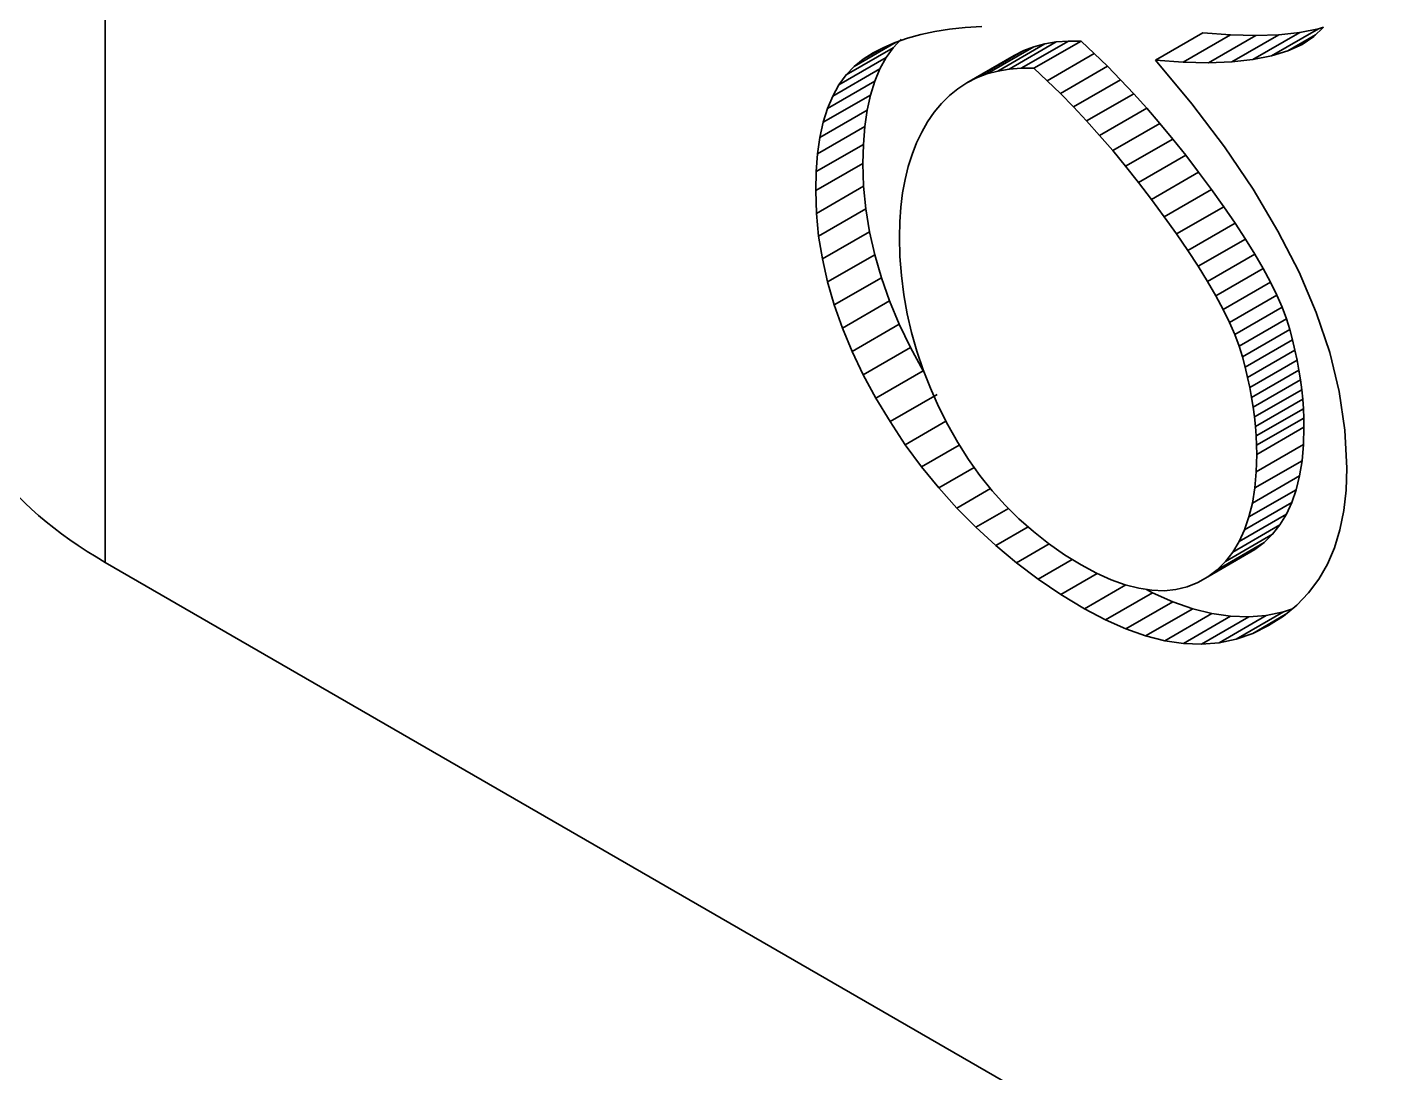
# Model space of a CAD drawing. Header units: millimetres. Extents: x -148 to 148, y -105 to 105.
# Drawn here: x 27.179 to 29.214, y -5.065 to -3.497 of the extents above; entities that cross this region are included whole.
import ezdxf

# ---------------------------------------------------------------- set-up
doc = ezdxf.new("R2010")
doc.units = ezdxf.units.MM
doc.layers.add('粗实线层', color=7, linetype='Continuous', lineweight=35)

msp = doc.modelspace()

# ---------------------------------------------------------------- linework, layer by layer
at = {"layer": '粗实线层', "color": 7, "lineweight": 35, "ltscale": 0.157175}
msp.add_line((27.2957, -4.2996), (27.2957, 1.9874), dxfattribs=at)
at = {"layer": '粗实线层', "color": 7, "lineweight": 35, "ltscale": 0.000562448}
msp.add_line((28.5395, -3.5038), (28.5617, -3.5004), dxfattribs=at)
at = {"layer": '粗实线层', "color": 7, "lineweight": 35, "ltscale": 0.000589946}
msp.add_line((28.5617, -3.5004), (28.5852, -3.4979), dxfattribs=at)
at = {"layer": '粗实线层', "color": 7, "lineweight": 35, "ltscale": 0.000618684}
msp.add_line((28.5852, -3.4979), (28.6099, -3.4964), dxfattribs=at)
at = {"layer": '粗实线层', "color": 7, "lineweight": 35, "ltscale": 0.002041}
for p, q in [((29.0441, -3.5404), (29.1148, -3.4996)), ((28.6509, -3.5602), (28.7216, -3.5194)), ((28.669, -3.5588), (28.7397, -3.518)), ((28.688, -3.5589), (28.7587, -3.5181)), ((28.8705, -3.5466), (28.9412, -3.5057)), ((28.912, -3.5496), (28.9827, -3.5088)), ((28.95, -3.5505), (29.0208, -3.5097)), ((28.9848, -3.5493), (29.0555, -3.5085)), ((29.0161, -3.5459), (29.0868, -3.5051)), ((28.4064, -3.5689), (28.4771, -3.528)), ((28.5876, -3.5806), (28.6583, -3.5397)), ((28.6021, -3.5733), (28.6728, -3.5324)), ((28.6174, -3.5674), (28.6881, -3.5266)), ((28.6337, -3.5631), (28.7044, -3.5223)), ((28.7079, -3.5774), (28.7786, -3.5365)), ((28.3865, -3.6004), (28.4572, -3.5596)), ((28.3957, -3.5836), (28.4664, -3.5428)), ((28.7277, -3.5967), (28.7984, -3.5559)), ((28.3786, -3.6191), (28.4494, -3.5783)), ((28.7474, -3.6168), (28.8181, -3.576)), ((28.3723, -3.6398), (28.443, -3.599)), ((28.767, -3.6378), (28.8378, -3.597)), ((28.3673, -3.6625), (28.438, -3.6216)), ((28.7866, -3.6596), (28.8573, -3.6188)), ((28.8062, -3.6823), (28.8769, -3.6415)), ((28.3637, -3.6871), (28.4344, -3.6463)), ((28.8256, -3.7058), (28.8963, -3.665)), ((28.3609, -3.7423), (28.4316, -3.7015)), ((28.845, -3.7301), (28.9157, -3.6893)), ((28.8643, -3.7553), (28.935, -3.7145)), ((28.8835, -3.7813), (28.9542, -3.7405)), ((28.3653, -3.8104), (28.436, -3.7696)), ((28.902, -3.8071), (28.9727, -3.7663)), ((28.3709, -3.8447), (28.4416, -3.8039)), ((28.9189, -3.8319), (28.9897, -3.7911)), ((28.9344, -3.8556), (29.0051, -3.8148)), ((28.3787, -3.8791), (28.4494, -3.8383)), ((28.9484, -3.8783), (29.0191, -3.8375)), ((28.9609, -3.8998), (29.0316, -3.859)), ((28.3887, -3.9137), (28.4594, -3.8729)), ((28.9719, -3.9203), (29.0426, -3.8795)), ((28.401, -3.9484), (28.4717, -3.9076)), ((28.9813, -3.9397), (29.0521, -3.8989)), ((28.9894, -3.958), (29.0601, -3.9171)), ((28.9959, -3.9752), (29.0666, -3.9344)), ((29.0009, -3.9913), (29.0716, -3.9505)), ((29.0049, -4.0069), (29.0756, -3.966)), ((28.4322, -4.0182), (28.5029, -3.9773)), ((29.0085, -4.0222), (29.0793, -3.9813)), ((29.0117, -4.0373), (29.0825, -3.9965)), ((28.4511, -4.0533), (28.5218, -4.0124)), ((29.0145, -4.0522), (29.0852, -4.0114)), ((29.0169, -4.067), (29.0876, -4.0261)), ((28.4723, -4.0885), (28.543, -4.0477)), ((29.0188, -4.0815), (29.0895, -4.0407)), ((29.0203, -4.0959), (29.091, -4.055)), ((29.0213, -4.11), (29.0921, -4.0692)), ((29.022, -4.124), (29.0927, -4.0832)), ((29.0222, -4.1378), (29.0929, -4.097)), ((29.0215, -4.1637), (29.0922, -4.1229)), ((29.0193, -4.188), (29.09, -4.1472)), ((29.0156, -4.2106), (29.0863, -4.1698)), ((29.0104, -4.2315), (29.0811, -4.1907)), ((29.0038, -4.2507), (29.0745, -4.2099)), ((28.9957, -4.2682), (29.0665, -4.2273)), ((28.9862, -4.284), (29.0569, -4.2431)), ((28.9627, -4.3105), (29.0334, -4.2696)), ((28.9752, -4.2981), (29.0459, -4.2572)), ((28.9487, -4.3212), (29.0194, -4.2803)), ((28.7952, -4.3858), (28.8659, -4.345)), ((28.8257, -4.3994), (28.8964, -4.3586)), ((28.8554, -4.4098), (28.9261, -4.369)), ((28.8842, -4.4171), (28.9549, -4.3763)), ((28.9914, -4.4146), (29.0621, -4.3738)), ((28.9123, -4.4212), (28.983, -4.3804)), ((28.9395, -4.4222), (29.0102, -4.3814)), ((28.9658, -4.42), (29.0365, -4.3792))]:
    msp.add_line(p, q, dxfattribs=at)
at = {"layer": '粗实线层', "color": 7, "lineweight": 35, "ltscale": 0.000713341}
msp.add_line((29.1148, -3.4996), (29.0868, -3.5051), dxfattribs=at)
at = {"layer": '粗实线层', "color": 7, "lineweight": 35, "ltscale": 0.000505027}
msp.add_line((29.1224, -3.4971), (29.1079, -3.5111), dxfattribs=at)
at = {"layer": '粗实线层', "color": 7, "lineweight": 35, "ltscale": 0.000192202}
msp.add_line((29.1222, -3.4973), (29.1148, -3.4996), dxfattribs=at)
at = {"layer": '粗实线层', "color": 7, "lineweight": 35, "ltscale": 0.001823}
msp.add_line((28.4185, -3.556), (28.4816, -3.5196), dxfattribs=at)
at = {"layer": '粗实线层', "color": 7, "lineweight": 35, "ltscale": 0.000470691}
msp.add_line((28.4629, -3.5275), (28.4802, -3.5201), dxfattribs=at)
at = {"layer": '粗实线层', "color": 7, "lineweight": 35, "ltscale": 0.00044039}
msp.add_line((28.4771, -3.528), (28.4892, -3.5152), dxfattribs=at)
at = {"layer": '粗实线层', "color": 7, "lineweight": 35, "ltscale": 0.000490036}
msp.add_line((28.4802, -3.5201), (28.4987, -3.5137), dxfattribs=at)
at = {"layer": '粗实线层', "color": 7, "lineweight": 35, "ltscale": 0.000512597}
msp.add_line((28.4987, -3.5137), (28.5185, -3.5083), dxfattribs=at)
at = {"layer": '粗实线层', "color": 7, "lineweight": 35, "ltscale": 0.000536512}
msp.add_line((28.5185, -3.5083), (28.5395, -3.5038), dxfattribs=at)
at = {"layer": '粗实线层', "color": 7, "lineweight": 35, "ltscale": 0.000435481}
for p, q in [((28.7216, -3.5194), (28.7044, -3.5223)), ((28.6509, -3.5602), (28.6337, -3.5631))]:
    msp.add_line(p, q, dxfattribs=at)
at = {"layer": '粗实线层', "color": 7, "lineweight": 35, "ltscale": 0.000453782}
msp.add_line((28.7397, -3.518), (28.7216, -3.5194), dxfattribs=at)
at = {"layer": '粗实线层', "color": 7, "lineweight": 35, "ltscale": 0.000474552}
for p, q in [((28.7587, -3.5181), (28.7397, -3.518)), ((28.688, -3.5589), (28.669, -3.5588))]:
    msp.add_line(p, q, dxfattribs=at)
at = {"layer": '粗实线层', "color": 7, "lineweight": 35, "ltscale": 0.00067884}
msp.add_line((28.7786, -3.5365), (28.7587, -3.5181), dxfattribs=at)
at = {"layer": '粗实线层', "color": 7, "lineweight": 35, "ltscale": 0.001039}
for p, q in [((28.9827, -3.5088), (28.9412, -3.5057)), ((28.912, -3.5496), (28.8705, -3.5466))]:
    msp.add_line(p, q, dxfattribs=at)
at = {"layer": '粗实线层', "color": 7, "lineweight": 35, "ltscale": 0.000952423}
msp.add_line((29.0208, -3.5097), (28.9827, -3.5088), dxfattribs=at)
at = {"layer": '粗实线层', "color": 7, "lineweight": 35, "ltscale": 0.000868775}
for p, q in [((29.0555, -3.5085), (29.0208, -3.5097)), ((28.9848, -3.5493), (28.95, -3.5505))]:
    msp.add_line(p, q, dxfattribs=at)
at = {"layer": '粗实线层', "color": 7, "lineweight": 35, "ltscale": 0.00078844}
msp.add_line((29.0868, -3.5051), (29.0555, -3.5085), dxfattribs=at)
at = {"layer": '粗实线层', "color": 7, "lineweight": 35, "ltscale": 0.0012}
msp.add_line((29.0687, -3.5328), (29.1103, -3.5088), dxfattribs=at)
at = {"layer": '粗实线层', "color": 7, "lineweight": 35, "ltscale": 0.000537573}
msp.add_line((29.1079, -3.5111), (29.09, -3.523), dxfattribs=at)
at = {"layer": '粗实线层', "color": 7, "lineweight": 35, "ltscale": 0.000836925}
msp.add_line((28.432, -3.5452), (28.461, -3.5285), dxfattribs=at)
at = {"layer": '粗实线层', "color": 7, "lineweight": 35, "ltscale": 0.00043869}
msp.add_line((28.432, -3.5452), (28.4468, -3.5358), dxfattribs=at)
at = {"layer": '粗实线层', "color": 7, "lineweight": 35, "ltscale": 0.000452666}
msp.add_line((28.4468, -3.5358), (28.4629, -3.5275), dxfattribs=at)
at = {"layer": '粗实线层', "color": 7, "lineweight": 35, "ltscale": 0.000455782}
for p, q in [((28.4664, -3.5428), (28.4771, -3.528)), ((28.3957, -3.5836), (28.4064, -3.5689))]:
    msp.add_line(p, q, dxfattribs=at)
at = {"layer": '粗实线层', "color": 7, "lineweight": 35, "ltscale": 0.000405515}
for p, q in [((28.6728, -3.5324), (28.6583, -3.5397)), ((28.6021, -3.5733), (28.5876, -3.5806))]:
    msp.add_line(p, q, dxfattribs=at)
at = {"layer": '粗实线层', "color": 7, "lineweight": 35, "ltscale": 0.000411207}
for p, q in [((28.6881, -3.5266), (28.6728, -3.5324)), ((28.6174, -3.5674), (28.6021, -3.5733))]:
    msp.add_line(p, q, dxfattribs=at)
at = {"layer": '粗实线层', "color": 7, "lineweight": 35, "ltscale": 0.000421298}
msp.add_line((28.7044, -3.5223), (28.6881, -3.5266), dxfattribs=at)
at = {"layer": '粗实线层', "color": 7, "lineweight": 35, "ltscale": 0.000691667}
for p, q in [((28.7984, -3.5559), (28.7786, -3.5365)), ((28.7277, -3.5967), (28.7079, -3.5774))]:
    msp.add_line(p, q, dxfattribs=at)
at = {"layer": '粗实线层', "color": 7, "lineweight": 35, "ltscale": 0.000713414}
msp.add_line((29.0441, -3.5404), (29.0161, -3.5459), dxfattribs=at)
at = {"layer": '粗实线层', "color": 7, "lineweight": 35, "ltscale": 0.000644195}
msp.add_line((29.0687, -3.5328), (29.0441, -3.5404), dxfattribs=at)
at = {"layer": '粗实线层', "color": 7, "lineweight": 35, "ltscale": 0.000585135}
msp.add_line((29.09, -3.523), (29.0687, -3.5328), dxfattribs=at)
at = {"layer": '粗实线层', "color": 7, "lineweight": 35, "ltscale": 0.000440668}
msp.add_line((28.4064, -3.5689), (28.4185, -3.556), dxfattribs=at)
at = {"layer": '粗实线层', "color": 7, "lineweight": 35, "ltscale": 0.000432817}
msp.add_line((28.4185, -3.556), (28.432, -3.5452), dxfattribs=at)
at = {"layer": '粗实线层', "color": 7, "lineweight": 35, "ltscale": 0.000507179}
msp.add_line((28.4494, -3.5783), (28.4572, -3.5596), dxfattribs=at)
at = {"layer": '粗实线层', "color": 7, "lineweight": 35, "ltscale": 0.000478412}
msp.add_line((28.4572, -3.5596), (28.4664, -3.5428), dxfattribs=at)
at = {"layer": '粗实线层', "color": 7, "lineweight": 35, "ltscale": 0.000453753}
msp.add_line((28.669, -3.5588), (28.6509, -3.5602), dxfattribs=at)
at = {"layer": '粗实线层', "color": 7, "lineweight": 35, "ltscale": 0.00067858}
msp.add_line((28.7079, -3.5774), (28.688, -3.5589), dxfattribs=at)
at = {"layer": '粗实线层', "color": 7, "lineweight": 35, "ltscale": 0.000704868}
msp.add_line((28.8181, -3.576), (28.7984, -3.5559), dxfattribs=at)
at = {"layer": '粗实线层', "color": 7, "lineweight": 35, "ltscale": 0.00213}
msp.add_line((28.8705, -3.5466), (28.925, -3.6121), dxfattribs=at)
at = {"layer": '粗实线层', "color": 7, "lineweight": 35, "ltscale": 0.000952414}
msp.add_line((28.95, -3.5505), (28.912, -3.5496), dxfattribs=at)
at = {"layer": '粗实线层', "color": 7, "lineweight": 35, "ltscale": 0.0007884}
msp.add_line((29.0161, -3.5459), (28.9848, -3.5493), dxfattribs=at)
at = {"layer": '粗实线层', "color": 7, "lineweight": 35, "ltscale": 0.000541404}
for p, q in [((28.443, -3.599), (28.4494, -3.5783)), ((28.3723, -3.6398), (28.3786, -3.6191))]:
    msp.add_line(p, q, dxfattribs=at)
at = {"layer": '粗实线层', "color": 7, "lineweight": 35, "ltscale": 0.000404408}
msp.add_line((28.5876, -3.5806), (28.574, -3.5894), dxfattribs=at)
at = {"layer": '粗实线层', "color": 7, "lineweight": 35, "ltscale": 0.000421396}
msp.add_line((28.6337, -3.5631), (28.6174, -3.5674), dxfattribs=at)
at = {"layer": '粗实线层', "color": 7, "lineweight": 35, "ltscale": 0.00071924}
msp.add_line((28.8378, -3.597), (28.8181, -3.576), dxfattribs=at)
at = {"layer": '粗实线层', "color": 7, "lineweight": 35, "ltscale": 0.000507531}
msp.add_line((28.3786, -3.6191), (28.3865, -3.6004), dxfattribs=at)
at = {"layer": '粗实线层', "color": 7, "lineweight": 35, "ltscale": 0.000478078}
msp.add_line((28.3865, -3.6004), (28.3957, -3.5836), dxfattribs=at)
at = {"layer": '粗实线层', "color": 7, "lineweight": 35, "ltscale": 0.000580054}
for p, q in [((28.438, -3.6216), (28.443, -3.599)), ((28.3673, -3.6625), (28.3723, -3.6398))]:
    msp.add_line(p, q, dxfattribs=at)
at = {"layer": '粗实线层', "color": 7, "lineweight": 35, "ltscale": 0.000415939}
msp.add_line((28.5613, -3.5996), (28.5495, -3.6114), dxfattribs=at)
at = {"layer": '粗实线层', "color": 7, "lineweight": 35, "ltscale": 0.000407681}
msp.add_line((28.574, -3.5894), (28.5613, -3.5996), dxfattribs=at)
at = {"layer": '粗实线层', "color": 7, "lineweight": 35, "ltscale": 0.00070514}
msp.add_line((28.7474, -3.6168), (28.7277, -3.5967), dxfattribs=at)
at = {"layer": '粗实线层', "color": 7, "lineweight": 35, "ltscale": 0.000732878}
msp.add_line((28.8573, -3.6188), (28.8378, -3.597), dxfattribs=at)
at = {"layer": '粗实线层', "color": 7, "lineweight": 35, "ltscale": 0.000622452}
msp.add_line((28.4344, -3.6463), (28.438, -3.6216), dxfattribs=at)
at = {"layer": '粗实线层', "color": 7, "lineweight": 35, "ltscale": 0.000427914}
msp.add_line((28.5495, -3.6114), (28.5387, -3.6246), dxfattribs=at)
at = {"layer": '粗实线层', "color": 7, "lineweight": 35, "ltscale": 0.0007187}
msp.add_line((28.767, -3.6378), (28.7474, -3.6168), dxfattribs=at)
at = {"layer": '粗实线层', "color": 7, "lineweight": 35, "ltscale": 0.000747878}
msp.add_line((28.8769, -3.6415), (28.8573, -3.6188), dxfattribs=at)
at = {"layer": '粗实线层', "color": 7, "lineweight": 35, "ltscale": 0.002022}
msp.add_line((28.925, -3.6121), (28.9737, -3.6766), dxfattribs=at)
at = {"layer": '粗实线层', "color": 7, "lineweight": 35, "ltscale": 0.000444153}
msp.add_line((28.5287, -3.639), (28.5199, -3.6544), dxfattribs=at)
at = {"layer": '粗实线层', "color": 7, "lineweight": 35, "ltscale": 0.000437846}
msp.add_line((28.5387, -3.6246), (28.5287, -3.639), dxfattribs=at)
at = {"layer": '粗实线层', "color": 7, "lineweight": 35, "ltscale": 0.000733132}
msp.add_line((28.7866, -3.6596), (28.767, -3.6378), dxfattribs=at)
at = {"layer": '粗实线层', "color": 7, "lineweight": 35, "ltscale": 0.000762138}
msp.add_line((28.8963, -3.665), (28.8769, -3.6415), dxfattribs=at)
at = {"layer": '粗实线层', "color": 7, "lineweight": 35, "ltscale": 0.000622075}
msp.add_line((28.3637, -3.6871), (28.3673, -3.6625), dxfattribs=at)
at = {"layer": '粗实线层', "color": 7, "lineweight": 35, "ltscale": 0.000667013}
msp.add_line((28.4323, -3.6729), (28.4344, -3.6463), dxfattribs=at)
at = {"layer": '粗实线层', "color": 7, "lineweight": 35, "ltscale": 0.000453183}
msp.add_line((28.5199, -3.6544), (28.5121, -3.6708), dxfattribs=at)
at = {"layer": '粗实线层', "color": 7, "lineweight": 35, "ltscale": 0.000747629}
msp.add_line((28.8062, -3.6823), (28.7866, -3.6596), dxfattribs=at)
at = {"layer": '粗实线层', "color": 7, "lineweight": 35, "ltscale": 0.002042}
for p, q in [((28.3616, -3.7137), (28.4323, -3.6729)), ((28.362, -3.7763), (28.4327, -3.7354)), ((28.4155, -3.9832), (28.4862, -3.9424))]:
    msp.add_line(p, q, dxfattribs=at)
at = {"layer": '粗实线层', "color": 7, "lineweight": 35, "ltscale": 0.000714718}
msp.add_line((28.4316, -3.7015), (28.4323, -3.6729), dxfattribs=at)
at = {"layer": '粗实线层', "color": 7, "lineweight": 35, "ltscale": 0.000465057}
msp.add_line((28.5121, -3.6708), (28.5053, -3.6881), dxfattribs=at)
at = {"layer": '粗实线层', "color": 7, "lineweight": 35, "ltscale": 0.000762675}
msp.add_line((28.8256, -3.7058), (28.8062, -3.6823), dxfattribs=at)
at = {"layer": '粗实线层', "color": 7, "lineweight": 35, "ltscale": 0.000777463}
for p, q in [((28.9157, -3.6893), (28.8963, -3.665)), ((28.845, -3.7301), (28.8256, -3.7058))]:
    msp.add_line(p, q, dxfattribs=at)
at = {"layer": '粗实线层', "color": 7, "lineweight": 35, "ltscale": 0.001919}
msp.add_line((28.9737, -3.6766), (29.0168, -3.7401), dxfattribs=at)
at = {"layer": '粗实线层', "color": 7, "lineweight": 35, "ltscale": 0.000667423}
msp.add_line((28.3616, -3.7137), (28.3637, -3.6871), dxfattribs=at)
at = {"layer": '粗实线层', "color": 7, "lineweight": 35, "ltscale": 0.000850371}
msp.add_line((28.4327, -3.7354), (28.4316, -3.7015), dxfattribs=at)
at = {"layer": '粗实线层', "color": 7, "lineweight": 35, "ltscale": 0.000478617}
msp.add_line((28.5053, -3.6881), (28.4995, -3.7063), dxfattribs=at)
at = {"layer": '粗实线层', "color": 7, "lineweight": 35, "ltscale": 0.000792817}
for p, q in [((28.935, -3.7145), (28.9157, -3.6893)), ((28.8643, -3.7553), (28.845, -3.7301))]:
    msp.add_line(p, q, dxfattribs=at)
at = {"layer": '粗实线层', "color": 7, "lineweight": 35, "ltscale": 0.000714327}
msp.add_line((28.3609, -3.7423), (28.3616, -3.7137), dxfattribs=at)
at = {"layer": '粗实线层', "color": 7, "lineweight": 35, "ltscale": 0.000494713}
msp.add_line((28.4995, -3.7063), (28.4948, -3.7256), dxfattribs=at)
at = {"layer": '粗实线层', "color": 7, "lineweight": 35, "ltscale": 0.000808656}
for p, q in [((28.9542, -3.7405), (28.935, -3.7145)), ((28.8835, -3.7813), (28.8643, -3.7553))]:
    msp.add_line(p, q, dxfattribs=at)
at = {"layer": '粗实线层', "color": 7, "lineweight": 35, "ltscale": 0.000850739}
msp.add_line((28.362, -3.7763), (28.3609, -3.7423), dxfattribs=at)
at = {"layer": '粗实线层', "color": 7, "lineweight": 35, "ltscale": 0.000857807}
msp.add_line((28.436, -3.7696), (28.4327, -3.7354), dxfattribs=at)
at = {"layer": '粗实线层', "color": 7, "lineweight": 35, "ltscale": 0.000512921}
msp.add_line((28.4948, -3.7256), (28.4912, -3.7458), dxfattribs=at)
at = {"layer": '粗实线层', "color": 7, "lineweight": 35, "ltscale": 0.000794218}
for p, q in [((28.9727, -3.7663), (28.9542, -3.7405)), ((28.902, -3.8071), (28.8835, -3.7813))]:
    msp.add_line(p, q, dxfattribs=at)
at = {"layer": '粗实线层', "color": 7, "lineweight": 35, "ltscale": 0.001822}
msp.add_line((29.0168, -3.7401), (29.054, -3.8028), dxfattribs=at)
at = {"layer": '粗实线层', "color": 7, "lineweight": 35, "ltscale": 0.000532679}
msp.add_line((28.4912, -3.7458), (28.4886, -3.7669), dxfattribs=at)
at = {"layer": '粗实线层', "color": 7, "lineweight": 35, "ltscale": 0.000857844}
msp.add_line((28.3653, -3.8104), (28.362, -3.7763), dxfattribs=at)
at = {"layer": '粗实线层', "color": 7, "lineweight": 35, "ltscale": 0.000868398}
msp.add_line((28.4416, -3.8039), (28.436, -3.7696), dxfattribs=at)
at = {"layer": '粗实线层', "color": 7, "lineweight": 35, "ltscale": 0.000553764}
msp.add_line((28.4886, -3.7669), (28.487, -3.789), dxfattribs=at)
at = {"layer": '粗实线层', "color": 7, "lineweight": 35, "ltscale": 0.000751134}
for p, q in [((28.9897, -3.7911), (28.9727, -3.7663)), ((28.9189, -3.8319), (28.902, -3.8071))]:
    msp.add_line(p, q, dxfattribs=at)
at = {"layer": '粗实线层', "color": 7, "lineweight": 35, "ltscale": 0.000882024}
msp.add_line((28.4494, -3.8383), (28.4416, -3.8039), dxfattribs=at)
at = {"layer": '粗实线层', "color": 7, "lineweight": 35, "ltscale": 0.000576547}
msp.add_line((28.487, -3.789), (28.4865, -3.8121), dxfattribs=at)
at = {"layer": '粗实线层', "color": 7, "lineweight": 35, "ltscale": 0.000707841}
msp.add_line((29.0051, -3.8148), (28.9897, -3.7911), dxfattribs=at)
at = {"layer": '粗实线层', "color": 7, "lineweight": 35, "ltscale": 0.001732}
msp.add_line((29.054, -3.8028), (29.0856, -3.8644), dxfattribs=at)
at = {"layer": '粗实线层', "color": 7, "lineweight": 35, "ltscale": 0.000868021}
msp.add_line((28.3709, -3.8447), (28.3653, -3.8104), dxfattribs=at)
at = {"layer": '粗实线层', "color": 7, "lineweight": 35, "ltscale": 0.000723489}
msp.add_line((28.4865, -3.8121), (28.4872, -3.841), dxfattribs=at)
at = {"layer": '粗实线层', "color": 7, "lineweight": 35, "ltscale": 0.000664734}
msp.add_line((29.0191, -3.8375), (29.0051, -3.8148), dxfattribs=at)
at = {"layer": '粗实线层', "color": 7, "lineweight": 35, "ltscale": 0.000882396}
msp.add_line((28.3787, -3.8791), (28.3709, -3.8447), dxfattribs=at)
at = {"layer": '粗实线层', "color": 7, "lineweight": 35, "ltscale": 0.000899644}
for p, q in [((28.4594, -3.8729), (28.4494, -3.8383)), ((28.3887, -3.9137), (28.3787, -3.8791))]:
    msp.add_line(p, q, dxfattribs=at)
at = {"layer": '粗实线层', "color": 7, "lineweight": 35, "ltscale": 0.000720347}
msp.add_line((28.4872, -3.841), (28.4894, -3.8697), dxfattribs=at)
at = {"layer": '粗实线层', "color": 7, "lineweight": 35, "ltscale": 0.000707313}
msp.add_line((28.9344, -3.8556), (28.9189, -3.8319), dxfattribs=at)
at = {"layer": '粗实线层', "color": 7, "lineweight": 35, "ltscale": 0.000622494}
msp.add_line((29.0316, -3.859), (29.0191, -3.8375), dxfattribs=at)
at = {"layer": '粗实线层', "color": 7, "lineweight": 35, "ltscale": 0.000664934}
msp.add_line((28.9484, -3.8783), (28.9344, -3.8556), dxfattribs=at)
at = {"layer": '粗实线层', "color": 7, "lineweight": 35, "ltscale": 0.000580622}
for p, q in [((29.0426, -3.8795), (29.0316, -3.859)), ((28.9719, -3.9203), (28.9609, -3.8998))]:
    msp.add_line(p, q, dxfattribs=at)
at = {"layer": '粗实线层', "color": 7, "lineweight": 35, "ltscale": 0.001649}
msp.add_line((29.0856, -3.8644), (29.1114, -3.9251), dxfattribs=at)
at = {"layer": '粗实线层', "color": 7, "lineweight": 35, "ltscale": 0.000919958}
msp.add_line((28.4717, -3.9076), (28.4594, -3.8729), dxfattribs=at)
at = {"layer": '粗实线层', "color": 7, "lineweight": 35, "ltscale": 0.00072019}
msp.add_line((28.4894, -3.8697), (28.493, -3.8983), dxfattribs=at)
at = {"layer": '粗实线层', "color": 7, "lineweight": 35, "ltscale": 0.000622824}
msp.add_line((28.9609, -3.8998), (28.9484, -3.8783), dxfattribs=at)
at = {"layer": '粗实线层', "color": 7, "lineweight": 35, "ltscale": 0.000539793}
msp.add_line((29.0521, -3.8989), (29.0426, -3.8795), dxfattribs=at)
at = {"layer": '粗实线层', "color": 7, "lineweight": 35, "ltscale": 0.000942935}
msp.add_line((28.4862, -3.9424), (28.4717, -3.9076), dxfattribs=at)
at = {"layer": '粗实线层', "color": 7, "lineweight": 35, "ltscale": 0.000720748}
msp.add_line((28.493, -3.8983), (28.4981, -3.9267), dxfattribs=at)
at = {"layer": '粗实线层', "color": 7, "lineweight": 35, "ltscale": 0.000499307}
msp.add_line((29.0601, -3.9171), (29.0521, -3.8989), dxfattribs=at)
at = {"layer": '粗实线层', "color": 7, "lineweight": 35, "ltscale": 0.000919598}
msp.add_line((28.401, -3.9484), (28.3887, -3.9137), dxfattribs=at)
at = {"layer": '粗实线层', "color": 7, "lineweight": 35, "ltscale": 0.000723816}
msp.add_line((28.4981, -3.9267), (28.5046, -3.9549), dxfattribs=at)
at = {"layer": '粗实线层', "color": 7, "lineweight": 35, "ltscale": 0.000539451}
msp.add_line((28.9813, -3.9397), (28.9719, -3.9203), dxfattribs=at)
at = {"layer": '粗实线层', "color": 7, "lineweight": 35, "ltscale": 0.000460318}
msp.add_line((29.0666, -3.9344), (29.0601, -3.9171), dxfattribs=at)
at = {"layer": '粗实线层', "color": 7, "lineweight": 35, "ltscale": 0.001575}
msp.add_line((29.1114, -3.9251), (29.1315, -3.9848), dxfattribs=at)
at = {"layer": '粗实线层', "color": 7, "lineweight": 35, "ltscale": 0.00094314}
msp.add_line((28.4155, -3.9832), (28.401, -3.9484), dxfattribs=at)
at = {"layer": '粗实线层', "color": 7, "lineweight": 35, "ltscale": 0.000968985}
msp.add_line((28.5029, -3.9773), (28.4862, -3.9424), dxfattribs=at)
at = {"layer": '粗实线层', "color": 7, "lineweight": 35, "ltscale": 0.000499656}
msp.add_line((28.9894, -3.958), (28.9813, -3.9397), dxfattribs=at)
at = {"layer": '粗实线层', "color": 7, "lineweight": 35, "ltscale": 0.000422658}
msp.add_line((29.0716, -3.9505), (29.0666, -3.9344), dxfattribs=at)
at = {"layer": '粗实线层', "color": 7, "lineweight": 35, "ltscale": 0.00072887}
msp.add_line((28.5046, -3.9549), (28.5125, -3.9829), dxfattribs=at)
at = {"layer": '粗实线层', "color": 7, "lineweight": 35, "ltscale": 0.000459961}
msp.add_line((28.9959, -3.9752), (28.9894, -3.958), dxfattribs=at)
at = {"layer": '粗实线层', "color": 7, "lineweight": 35, "ltscale": 0.00040054}
msp.add_line((29.0756, -3.966), (29.0716, -3.9505), dxfattribs=at)
at = {"layer": '粗实线层', "color": 7, "lineweight": 35, "ltscale": 0.000393609}
msp.add_line((29.0793, -3.9813), (29.0756, -3.966), dxfattribs=at)
at = {"layer": '粗实线层', "color": 7, "lineweight": 35, "ltscale": 0.000968805}
msp.add_line((28.4322, -4.0182), (28.4155, -3.9832), dxfattribs=at)
at = {"layer": '粗实线层', "color": 7, "lineweight": 35, "ltscale": 0.000996949}
msp.add_line((28.5218, -4.0124), (28.5029, -3.9773), dxfattribs=at)
at = {"layer": '粗实线层', "color": 7, "lineweight": 35, "ltscale": 0.000735132}
msp.add_line((28.5125, -3.9829), (28.5219, -4.0108), dxfattribs=at)
at = {"layer": '粗实线层', "color": 7, "lineweight": 35, "ltscale": 0.000422545}
msp.add_line((29.0009, -3.9913), (28.9959, -3.9752), dxfattribs=at)
at = {"layer": '粗实线层', "color": 7, "lineweight": 35, "ltscale": 0.000386431}
msp.add_line((29.0825, -3.9965), (29.0793, -3.9813), dxfattribs=at)
at = {"layer": '粗实线层', "color": 7, "lineweight": 35, "ltscale": 0.001513}
msp.add_line((29.1315, -3.9848), (29.1458, -4.0436), dxfattribs=at)
at = {"layer": '粗实线层', "color": 7, "lineweight": 35, "ltscale": 0.000401005}
msp.add_line((29.0049, -4.0069), (29.0009, -3.9913), dxfattribs=at)
at = {"layer": '粗实线层', "color": 7, "lineweight": 35, "ltscale": 0.000393238}
msp.add_line((29.0085, -4.0222), (29.0049, -4.0069), dxfattribs=at)
at = {"layer": '粗实线层', "color": 7, "lineweight": 35, "ltscale": 0.000379413}
msp.add_line((29.0852, -4.0114), (29.0825, -3.9965), dxfattribs=at)
at = {"layer": '粗实线层', "color": 7, "lineweight": 35, "ltscale": 0.000997285}
msp.add_line((28.4511, -4.0533), (28.4322, -4.0182), dxfattribs=at)
at = {"layer": '粗实线层', "color": 7, "lineweight": 35, "ltscale": 0.000742747}
msp.add_line((28.5219, -4.0108), (28.5328, -4.0385), dxfattribs=at)
at = {"layer": '粗实线层', "color": 7, "lineweight": 35, "ltscale": 0.000386352}
msp.add_line((29.0117, -4.0373), (29.0085, -4.0222), dxfattribs=at)
at = {"layer": '粗实线层', "color": 7, "lineweight": 35, "ltscale": 0.000373153}
for p, q in [((29.0876, -4.0261), (29.0852, -4.0114)), ((29.0169, -4.067), (29.0145, -4.0522))]:
    msp.add_line(p, q, dxfattribs=at)
at = {"layer": '粗实线层', "color": 7, "lineweight": 35, "ltscale": 0.000366704}
for p, q in [((29.0895, -4.0407), (29.0876, -4.0261)), ((29.0188, -4.0815), (29.0169, -4.067))]:
    msp.add_line(p, q, dxfattribs=at)
at = {"layer": '粗实线层', "color": 7, "lineweight": 35, "ltscale": 0.000753037}
msp.add_line((28.5328, -4.0385), (28.5451, -4.066), dxfattribs=at)
at = {"layer": '粗实线层', "color": 7, "lineweight": 35, "ltscale": 0.000379857}
msp.add_line((29.0145, -4.0522), (29.0117, -4.0373), dxfattribs=at)
at = {"layer": '粗实线层', "color": 7, "lineweight": 35, "ltscale": 0.000360904}
for p, q in [((29.091, -4.055), (29.0895, -4.0407)), ((29.0203, -4.0959), (29.0188, -4.0815))]:
    msp.add_line(p, q, dxfattribs=at)
at = {"layer": '粗实线层', "color": 7, "lineweight": 35, "ltscale": 0.001462}
msp.add_line((29.1458, -4.0436), (29.1544, -4.1014), dxfattribs=at)
at = {"layer": '粗实线层', "color": 7, "lineweight": 35, "ltscale": 0.001028}
for p, q in [((28.4723, -4.0885), (28.4511, -4.0533)), ((28.5196, -4.1562), (28.4952, -4.1231))]:
    msp.add_line(p, q, dxfattribs=at)
at = {"layer": '粗实线层', "color": 7, "lineweight": 35, "ltscale": 0.000764624}
msp.add_line((28.5451, -4.066), (28.5588, -4.0933), dxfattribs=at)
at = {"layer": '粗实线层', "color": 7, "lineweight": 35, "ltscale": 0.00035501}
for p, q in [((29.0921, -4.0692), (29.091, -4.055)), ((29.0213, -4.11), (29.0203, -4.0959))]:
    msp.add_line(p, q, dxfattribs=at)
at = {"layer": '粗实线层', "color": 7, "lineweight": 35, "ltscale": 0.000349793}
for p, q in [((29.0927, -4.0832), (29.0921, -4.0692)), ((29.022, -4.124), (29.0213, -4.11))]:
    msp.add_line(p, q, dxfattribs=at)
at = {"layer": '粗实线层', "color": 7, "lineweight": 35, "ltscale": 0.001038}
msp.add_line((28.4952, -4.1231), (28.4723, -4.0885), dxfattribs=at)
at = {"layer": '粗实线层', "color": 7, "lineweight": 35, "ltscale": 0.001757}
msp.add_line((28.4952, -4.1231), (28.5561, -4.088), dxfattribs=at)
at = {"layer": '粗实线层', "color": 7, "lineweight": 35, "ltscale": 0.00034489}
msp.add_line((29.0929, -4.097), (29.0927, -4.0832), dxfattribs=at)
at = {"layer": '粗实线层', "color": 7, "lineweight": 35, "ltscale": 0.000763873}
msp.add_line((28.5588, -4.0933), (28.5738, -4.1199), dxfattribs=at)
at = {"layer": '粗实线层', "color": 7, "lineweight": 35, "ltscale": 0.00064953}
for p, q in [((29.0922, -4.1229), (29.0929, -4.097)), ((29.0215, -4.1637), (29.0222, -4.1378))]:
    msp.add_line(p, q, dxfattribs=at)
at = {"layer": '粗实线层', "color": 7, "lineweight": 35, "ltscale": 0.001423}
msp.add_line((29.1544, -4.1014), (29.1573, -4.1583), dxfattribs=at)
at = {"layer": '粗实线层', "color": 7, "lineweight": 35, "ltscale": 0.001632}
msp.add_line((28.5196, -4.1562), (28.5761, -4.1236), dxfattribs=at)
at = {"layer": '粗实线层', "color": 7, "lineweight": 35, "ltscale": 0.000751359}
msp.add_line((28.5738, -4.1199), (28.5899, -4.1453), dxfattribs=at)
at = {"layer": '粗实线层', "color": 7, "lineweight": 35, "ltscale": 0.000344509}
msp.add_line((29.0222, -4.1378), (29.022, -4.124), dxfattribs=at)
at = {"layer": '粗实线层', "color": 7, "lineweight": 35, "ltscale": 0.000609399}
for p, q in [((29.09, -4.1472), (29.0922, -4.1229)), ((29.0193, -4.188), (29.0215, -4.1637))]:
    msp.add_line(p, q, dxfattribs=at)
at = {"layer": '粗实线层', "color": 7, "lineweight": 35, "ltscale": 0.000741315}
msp.add_line((28.5899, -4.1453), (28.6072, -4.1694), dxfattribs=at)
at = {"layer": '粗实线层', "color": 7, "lineweight": 35, "ltscale": 0.000572011}
for p, q in [((29.0863, -4.1698), (29.09, -4.1472)), ((29.0156, -4.2106), (29.0193, -4.188))]:
    msp.add_line(p, q, dxfattribs=at)
at = {"layer": '粗实线层', "color": 7, "lineweight": 35, "ltscale": 0.00102}
msp.add_line((28.5453, -4.1879), (28.5196, -4.1562), dxfattribs=at)
at = {"layer": '粗实线层', "color": 7, "lineweight": 35, "ltscale": 0.001535}
msp.add_line((28.5453, -4.1879), (28.5985, -4.1572), dxfattribs=at)
at = {"layer": '粗实线层', "color": 7, "lineweight": 35, "ltscale": 0.000733197}
msp.add_line((28.6072, -4.1694), (28.6255, -4.1923), dxfattribs=at)
at = {"layer": '粗实线层', "color": 7, "lineweight": 35, "ltscale": 0.000537452}
msp.add_line((29.0811, -4.1907), (29.0863, -4.1698), dxfattribs=at)
at = {"layer": '粗实线层', "color": 7, "lineweight": 35, "ltscale": 0.000823354}
msp.add_line((29.1573, -4.1583), (29.1561, -4.1912), dxfattribs=at)
at = {"layer": '粗实线层', "color": 7, "lineweight": 35, "ltscale": 0.001015}
msp.add_line((28.5724, -4.2181), (28.5453, -4.1879), dxfattribs=at)
at = {"layer": '粗实线层', "color": 7, "lineweight": 35, "ltscale": 0.001457}
msp.add_line((28.5724, -4.2181), (28.6229, -4.189), dxfattribs=at)
at = {"layer": '粗实线层', "color": 7, "lineweight": 35, "ltscale": 0.000727943}
msp.add_line((28.6255, -4.1923), (28.645, -4.2139), dxfattribs=at)
at = {"layer": '粗实线层', "color": 7, "lineweight": 35, "ltscale": 0.00050752}
msp.add_line((29.0745, -4.2099), (29.0811, -4.1907), dxfattribs=at)
at = {"layer": '粗实线层', "color": 7, "lineweight": 35, "ltscale": 0.000775927}
msp.add_line((29.1561, -4.1912), (29.1526, -4.222), dxfattribs=at)
at = {"layer": '粗实线层', "color": 7, "lineweight": 35, "ltscale": 0.000537822}
msp.add_line((29.0104, -4.2315), (29.0156, -4.2106), dxfattribs=at)
at = {"layer": '粗实线层', "color": 7, "lineweight": 35, "ltscale": 0.000481652}
msp.add_line((29.0665, -4.2273), (29.0745, -4.2099), dxfattribs=at)
at = {"layer": '粗实线层', "color": 7, "lineweight": 35, "ltscale": 0.001012}
for p, q in [((28.6009, -4.2469), (28.5724, -4.2181)), ((28.6307, -4.2743), (28.6009, -4.2469))]:
    msp.add_line(p, q, dxfattribs=at)
at = {"layer": '粗实线层', "color": 7, "lineweight": 35, "ltscale": 0.001413}
msp.add_line((28.6009, -4.2469), (28.6498, -4.2186), dxfattribs=at)
at = {"layer": '粗实线层', "color": 7, "lineweight": 35, "ltscale": 0.00072426}
msp.add_line((28.645, -4.2139), (28.6656, -4.2343), dxfattribs=at)
at = {"layer": '粗实线层', "color": 7, "lineweight": 35, "ltscale": 0.000507284}
msp.add_line((29.0038, -4.2507), (29.0104, -4.2315), dxfattribs=at)
at = {"layer": '粗实线层', "color": 7, "lineweight": 35, "ltscale": 0.000461421}
msp.add_line((29.0569, -4.2431), (29.0665, -4.2273), dxfattribs=at)
at = {"layer": '粗实线层', "color": 7, "lineweight": 35, "ltscale": 0.000734289}
msp.add_line((29.1526, -4.222), (29.1467, -4.2508), dxfattribs=at)
at = {"layer": '粗实线层', "color": 7, "lineweight": 35, "ltscale": 0.001399}
msp.add_line((28.6307, -4.2743), (28.6792, -4.2463), dxfattribs=at)
at = {"layer": '粗实线层', "color": 7, "lineweight": 35, "ltscale": 0.000723245}
msp.add_line((28.6656, -4.2343), (28.6873, -4.2534), dxfattribs=at)
at = {"layer": '粗实线层', "color": 7, "lineweight": 35, "ltscale": 0.000724888}
msp.add_line((28.6873, -4.2534), (28.7101, -4.2713), dxfattribs=at)
at = {"layer": '粗实线层', "color": 7, "lineweight": 35, "ltscale": 0.000481492}
msp.add_line((28.9957, -4.2682), (29.0038, -4.2507), dxfattribs=at)
at = {"layer": '粗实线层', "color": 7, "lineweight": 35, "ltscale": 0.000447323}
msp.add_line((29.0459, -4.2572), (29.0569, -4.2431), dxfattribs=at)
at = {"layer": '粗实线层', "color": 7, "lineweight": 35, "ltscale": 0.000698407}
msp.add_line((29.1467, -4.2508), (29.1385, -4.2775), dxfattribs=at)
at = {"layer": '粗实线层', "color": 7, "lineweight": 35, "ltscale": 0.001014}
msp.add_line((28.6619, -4.3001), (28.6307, -4.2743), dxfattribs=at)
at = {"layer": '粗实线层', "color": 7, "lineweight": 35, "ltscale": 0.001414}
msp.add_line((28.6619, -4.3001), (28.7109, -4.2719), dxfattribs=at)
at = {"layer": '粗实线层', "color": 7, "lineweight": 35, "ltscale": 0.000728688}
msp.add_line((28.7101, -4.2713), (28.734, -4.288), dxfattribs=at)
at = {"layer": '粗实线层', "color": 7, "lineweight": 35, "ltscale": 0.000461747}
msp.add_line((28.9862, -4.284), (28.9957, -4.2682), dxfattribs=at)
at = {"layer": '粗实线层', "color": 7, "lineweight": 35, "ltscale": 0.000439937}
msp.add_line((29.0194, -4.2803), (29.0334, -4.2696), dxfattribs=at)
at = {"layer": '粗实线层', "color": 7, "lineweight": 35, "ltscale": 0.00043995}
msp.add_line((29.0334, -4.2696), (29.0459, -4.2572), dxfattribs=at)
at = {"layer": '粗实线层', "color": 7, "lineweight": 35, "ltscale": 0.001474}
msp.add_line((28.6945, -4.3245), (28.7456, -4.2951), dxfattribs=at)
at = {"layer": '粗实线层', "color": 7, "lineweight": 35, "ltscale": 0.000734858}
msp.add_line((28.734, -4.288), (28.7591, -4.3034), dxfattribs=at)
at = {"layer": '粗实线层', "color": 7, "lineweight": 35, "ltscale": 0.000447022}
msp.add_line((28.9752, -4.2981), (28.9862, -4.284), dxfattribs=at)
at = {"layer": '粗实线层', "color": 7, "lineweight": 35, "ltscale": 0.000670247}
msp.add_line((29.1385, -4.2775), (29.128, -4.3022), dxfattribs=at)
at = {"layer": '粗实线层', "color": 7, "lineweight": 35, "ltscale": 0.314351}
msp.add_line((38.1852, -10.5866), (27.2957, -4.2996), dxfattribs=at)
at = {"layer": '粗实线层', "color": 7, "lineweight": 35, "ltscale": 0.001018}
msp.add_line((28.6945, -4.3245), (28.6619, -4.3001), dxfattribs=at)
at = {"layer": '粗实线层', "color": 7, "lineweight": 35, "ltscale": 0.000647357}
msp.add_line((28.7591, -4.3034), (28.7819, -4.3156), dxfattribs=at)
at = {"layer": '粗实线层', "color": 7, "lineweight": 35, "ltscale": 0.000439705}
msp.add_line((28.9487, -4.3212), (28.9627, -4.3105), dxfattribs=at)
at = {"layer": '粗实线层', "color": 7, "lineweight": 35, "ltscale": 0.000440218}
msp.add_line((28.9627, -4.3105), (28.9752, -4.2981), dxfattribs=at)
at = {"layer": '粗实线层', "color": 7, "lineweight": 35, "ltscale": 0.000649973}
msp.add_line((29.128, -4.3022), (29.1151, -4.3247), dxfattribs=at)
at = {"layer": '粗实线层', "color": 7, "lineweight": 35, "ltscale": 0.001025}
msp.add_line((28.7285, -4.3475), (28.6945, -4.3245), dxfattribs=at)
at = {"layer": '粗实线层', "color": 7, "lineweight": 35, "ltscale": 0.001572}
msp.add_line((28.7285, -4.3475), (28.7829, -4.3161), dxfattribs=at)
at = {"layer": '粗实线层', "color": 7, "lineweight": 35, "ltscale": 0.001786}
msp.add_line((28.7638, -4.3691), (28.8257, -4.3333), dxfattribs=at)
at = {"layer": '粗实线层', "color": 7, "lineweight": 35, "ltscale": 0.000601991}
msp.add_line((28.7819, -4.3156), (28.8038, -4.3255), dxfattribs=at)
at = {"layer": '粗实线层', "color": 7, "lineweight": 35, "ltscale": 0.000560734}
msp.add_line((28.8038, -4.3255), (28.8249, -4.3331), dxfattribs=at)
at = {"layer": '粗实线层', "color": 7, "lineweight": 35, "ltscale": 0.000523039}
msp.add_line((28.8249, -4.3331), (28.8452, -4.3384), dxfattribs=at)
at = {"layer": '粗实线层', "color": 7, "lineweight": 35, "ltscale": 0.000429911}
msp.add_line((28.9176, -4.3362), (28.9336, -4.3299), dxfattribs=at)
at = {"layer": '粗实线层', "color": 7, "lineweight": 35, "ltscale": 0.000436109}
msp.add_line((28.9336, -4.3299), (28.9487, -4.3212), dxfattribs=at)
at = {"layer": '粗实线层', "color": 7, "lineweight": 35, "ltscale": 0.000639043}
msp.add_line((29.1151, -4.3247), (29.0998, -4.3452), dxfattribs=at)
at = {"layer": '粗实线层', "color": 7, "lineweight": 35, "ltscale": 0.001035}
msp.add_line((28.7638, -4.3691), (28.7285, -4.3475), dxfattribs=at)
at = {"layer": '粗实线层', "color": 7, "lineweight": 35, "ltscale": 0.000490029}
msp.add_line((28.8452, -4.3384), (28.8646, -4.3413), dxfattribs=at)
at = {"layer": '粗实线层', "color": 7, "lineweight": 35, "ltscale": 0.000255136}
msp.add_line((28.8659, -4.345), (28.8569, -4.3402), dxfattribs=at)
at = {"layer": '粗实线层', "color": 7, "lineweight": 35, "ltscale": 0.000463737}
msp.add_line((28.8646, -4.3413), (28.8831, -4.342), dxfattribs=at)
at = {"layer": '粗实线层', "color": 7, "lineweight": 35, "ltscale": 0.000835225}
msp.add_line((28.8964, -4.3586), (28.8659, -4.345), dxfattribs=at)
at = {"layer": '粗实线层', "color": 7, "lineweight": 35, "ltscale": 0.000444183}
msp.add_line((28.8831, -4.342), (28.9008, -4.3402), dxfattribs=at)
at = {"layer": '粗实线层', "color": 7, "lineweight": 35, "ltscale": 0.000432645}
msp.add_line((28.9008, -4.3402), (28.9176, -4.3362), dxfattribs=at)
at = {"layer": '粗实线层', "color": 7, "lineweight": 35, "ltscale": 0.000637305}
msp.add_line((29.0998, -4.3452), (29.0822, -4.3637), dxfattribs=at)
at = {"layer": '粗实线层', "color": 7, "lineweight": 35, "ltscale": 0.000888802}
msp.add_line((28.7952, -4.3858), (28.7638, -4.3691), dxfattribs=at)
at = {"layer": '粗实线层', "color": 7, "lineweight": 35, "ltscale": 0.000786502}
msp.add_line((28.9261, -4.369), (28.8964, -4.3586), dxfattribs=at)
at = {"layer": '粗实线层', "color": 7, "lineweight": 35, "ltscale": 0.000743862}
msp.add_line((28.9549, -4.3763), (28.9261, -4.369), dxfattribs=at)
at = {"layer": '粗实线层', "color": 7, "lineweight": 35, "ltscale": 0.000708289}
msp.add_line((28.983, -4.3804), (28.9549, -4.3763), dxfattribs=at)
at = {"layer": '粗实线层', "color": 7, "lineweight": 35, "ltscale": 0.000652624}
msp.add_line((29.0621, -4.3738), (29.0365, -4.3792), dxfattribs=at)
at = {"layer": '粗实线层', "color": 7, "lineweight": 35, "ltscale": 0.000357933}
msp.add_line((29.0756, -4.3691), (29.0621, -4.3738), dxfattribs=at)
at = {"layer": '粗实线层', "color": 7, "lineweight": 35, "ltscale": 0.000645076}
msp.add_line((29.0822, -4.3637), (29.0623, -4.3801), dxfattribs=at)
at = {"layer": '粗实线层', "color": 7, "lineweight": 35, "ltscale": 0.000835381}
msp.add_line((28.8257, -4.3994), (28.7952, -4.3858), dxfattribs=at)
at = {"layer": '粗实线层', "color": 7, "lineweight": 35, "ltscale": 0.000680572}
msp.add_line((29.0102, -4.3814), (28.983, -4.3804), dxfattribs=at)
at = {"layer": '粗实线层', "color": 7, "lineweight": 35, "ltscale": 0.000661465}
msp.add_line((29.0365, -4.3792), (29.0102, -4.3814), dxfattribs=at)
at = {"layer": '粗实线层', "color": 7, "lineweight": 35, "ltscale": 0.00141}
msp.add_line((29.0161, -4.4061), (29.0649, -4.3779), dxfattribs=at)
at = {"layer": '粗实线层', "color": 7, "lineweight": 35, "ltscale": 0.000664501}
msp.add_line((29.04, -4.3944), (29.0161, -4.4061), dxfattribs=at)
at = {"layer": '粗实线层', "color": 7, "lineweight": 35, "ltscale": 0.00066242}
msp.add_line((29.0623, -4.3801), (29.04, -4.3944), dxfattribs=at)
at = {"layer": '粗实线层', "color": 7, "lineweight": 35, "ltscale": 0.000786375}
msp.add_line((28.8554, -4.4098), (28.8257, -4.3994), dxfattribs=at)
at = {"layer": '粗实线层', "color": 7, "lineweight": 35, "ltscale": 0.000743955}
msp.add_line((28.8842, -4.4171), (28.8554, -4.4098), dxfattribs=at)
at = {"layer": '粗实线层', "color": 7, "lineweight": 35, "ltscale": 0.000708233}
msp.add_line((28.9123, -4.4212), (28.8842, -4.4171), dxfattribs=at)
at = {"layer": '粗实线层', "color": 7, "lineweight": 35, "ltscale": 0.000652545}
msp.add_line((28.9914, -4.4146), (28.9658, -4.42), dxfattribs=at)
at = {"layer": '粗实线层', "color": 7, "lineweight": 35, "ltscale": 0.000653737}
msp.add_line((29.0161, -4.4061), (28.9914, -4.4146), dxfattribs=at)
at = {"layer": '粗实线层', "color": 7, "lineweight": 35, "ltscale": 0.000680585}
msp.add_line((28.9395, -4.4222), (28.9123, -4.4212), dxfattribs=at)
at = {"layer": '粗实线层', "color": 7, "lineweight": 35, "ltscale": 0.000661496}
msp.add_line((28.9658, -4.42), (28.9395, -4.4222), dxfattribs=at)
at = {"layer": '粗实线层', "color": 7, "lineweight": 35}
msp.add_ellipse((27.8614, -3.973), major_axis=(0.8, 0), ratio=0.57735, start_param=3.141593, end_param=3.926991, dxfattribs=at)

doc.saveas('drawing.dxf')
